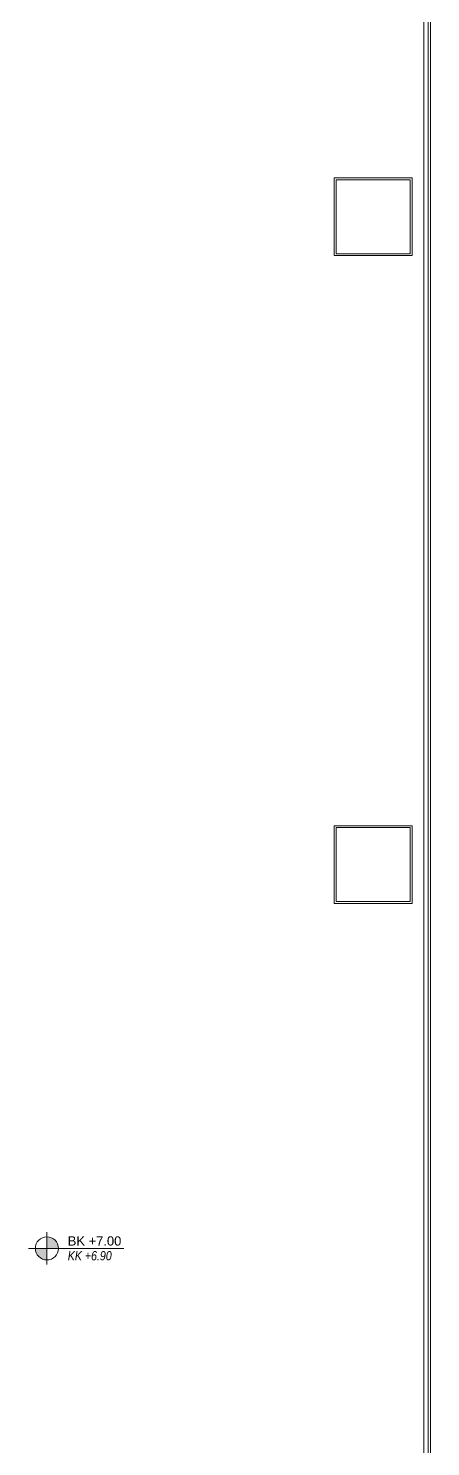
# Model space of a CAD drawing. Extents: x -2365 to 41970, y -230 to 8114.
# Drawn here: x 25864 to 26298, y 1824 to 3356 of the extents above; entities that cross this region are included whole.
import ezdxf
from ezdxf.enums import TextEntityAlignment as Align

# ---------------------------------------------------------------- set-up
doc = ezdxf.new("R2010")
doc.units = 0
doc.header["$LTSCALE"] = 25
doc.layers.get('0').update_dxf_attribs({"color": 9, "lineweight": 9})
for name, color, linetype, lineweight in [('01', 9, 'Continuous', 9), ('06C', 9, 'Continuous', 9), ('06D', 9, 'Continuous', 9), ('14', 9, 'Continuous', 9), ('21', 9, 'Continuous', 9)]:
    doc.layers.add(name, color=color, linetype=linetype, lineweight=lineweight)
doc.styles.add('Arial', font='arial.ttf', dxfattribs={"height": 2.5})
doc.styles.add('MuuM_TEXT-ITALIC', font='ARIALNI.TTF')

# ---------------------------------------------------------------- blocks, each defined once
blk = doc.blocks.new('0_elevationtarget-p-bk')
h = blk.add_hatch(color=254)
h.paths.add_polyline_path([(2.5, 0, 0.414214), (0, 2.5), (0, 0)])
h.paths.add_polyline_path([(0, 0), (-2.5, 0, 0.414214), (0, -2.5)])
blk.add_line((0, -3.5), (0, 3.5))
blk.add_lwpolyline([(16.6, 0), (-4, 0)])
blk.add_circle((0, 0), 2.5)
at = {"style": 'Arial'}
blk.add_attdef('BITMISKOT', text='', height=2, dxfattribs=at).set_placement((4.5, 0), align=Align.BOTTOM_LEFT)
at = {"style": 'MuuM_TEXT-ITALIC'}
blk.add_attdef('FINISHINGFLOORLEVEL', text='', height=2, dxfattribs=at).set_placement((4.5, -0.59), align=Align.TOP_LEFT)
blk = doc.blocks.new('p-kolon-80x80-vw')
at = {"layer": '01'}
blk.add_lwpolyline([(-40, -40), (-40, 40), (40, 40), (40, -40)], close=True, dxfattribs=at)

msp = doc.modelspace()

# ---------------------------------------------------------------- linework, layer by layer
at = {"layer": '06C'}
msp.add_lwpolyline([(26277.84, 3964.26), (26277.84, 3914.5), (26297.84, 3914.5), (26297.84, 290.44), (26277.84, 290.44), (26277.83, 241.5)], dxfattribs=at)
at = {"layer": '06D'}
msp.add_lwpolyline([(26290.34, 3912), (26295.34, 3912), (26295.34, 1650.5), (26290.34, 1650.5)], close=True, dxfattribs=at)
at = {"layer": '14'}
for points in [[(26193.84, 3194.5), (26277.84, 3194.5), (26277.84, 3110.5), (26193.84, 3110.5)], [(26193.84, 2494.5), (26277.84, 2494.5), (26277.84, 2410.5), (26193.84, 2410.5)]]:
    msp.add_lwpolyline(points, close=True, dxfattribs=at)

# ---------------------------------------------------------------- block references
for p in [(26235.84, 3152.5), (26235.84, 2452.5)]:
    msp.add_blockref('p-kolon-80x80-vw', p)
at = {"layer": '21', "xscale": 5, "yscale": 5, "zscale": 5}
msp.add_blockref('0_elevationtarget-p-bk', (25883.57, 2037.89), dxfattribs=at).add_auto_attribs({'BITMISKOT': 'BK +7.00', 'FINISHINGFLOORLEVEL': 'KK +6.90'})

doc.saveas('drawing.dxf')
